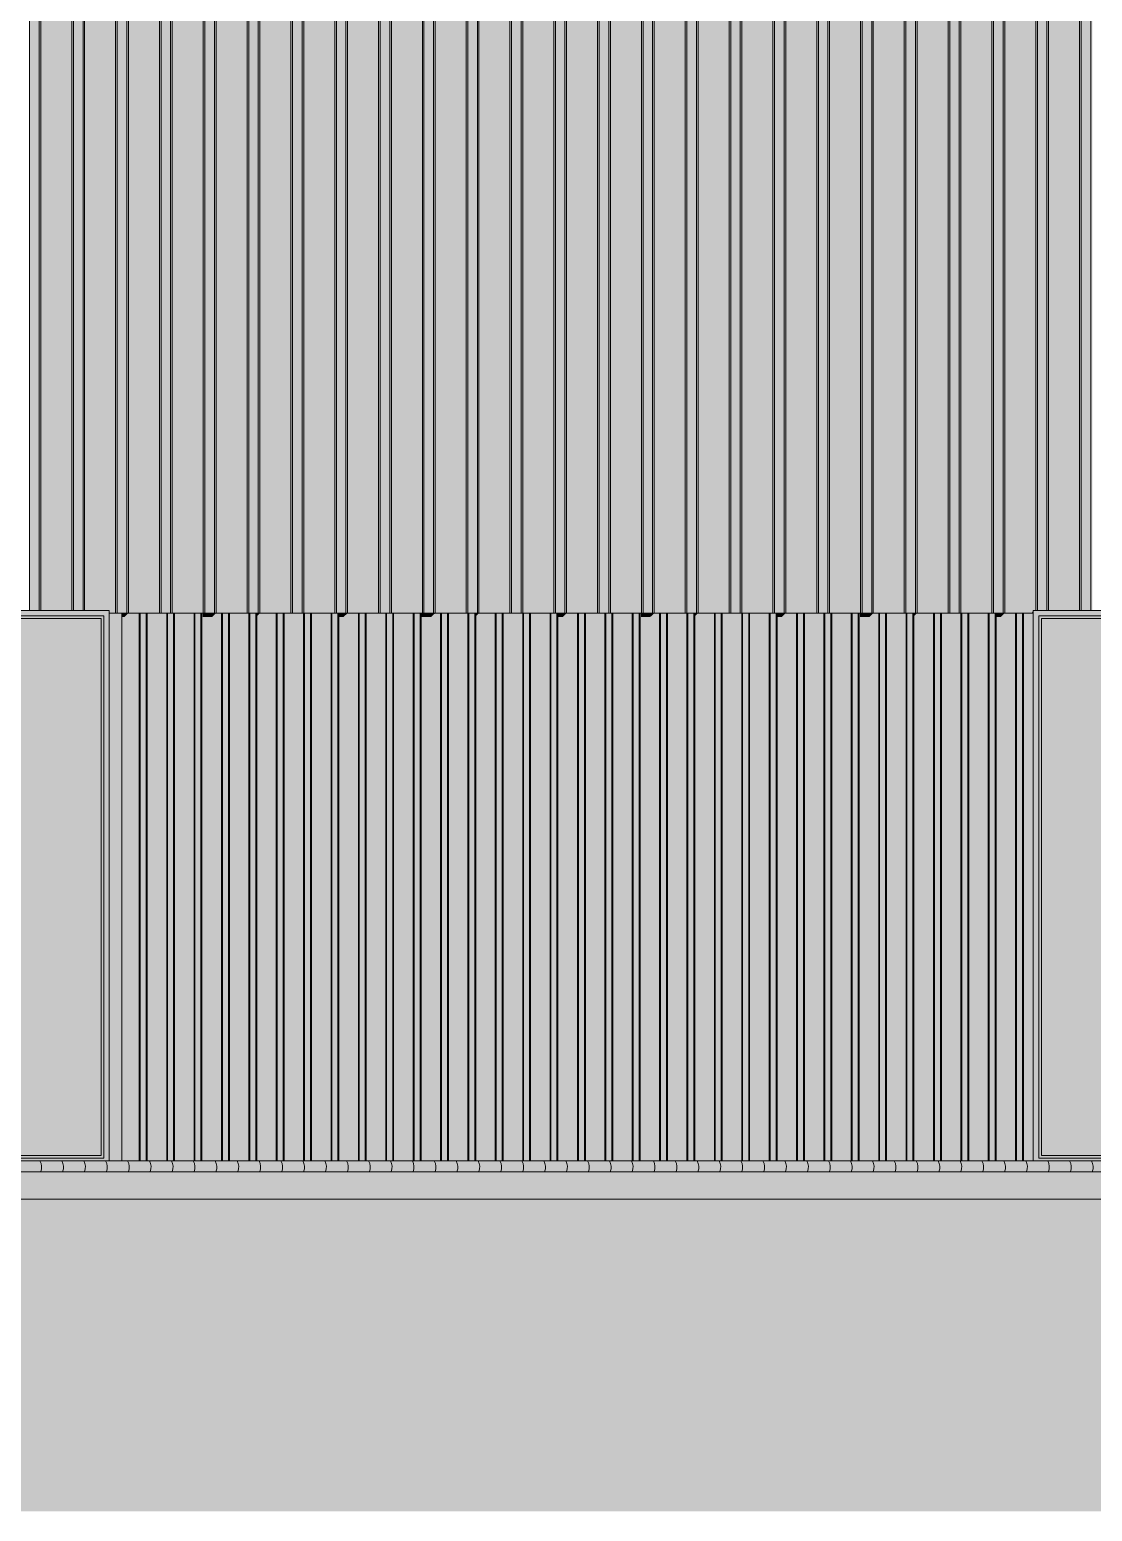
# Model space of a CAD drawing. Header units: millimetres. Extents: x 365175 to 2667127, y -330297 to -162108.
# Drawn here: x 2178930 to 2188632, y -330297 to -316769 of the extents above; entities that cross this region are included whole.
import ezdxf

# ---------------------------------------------------------------- set-up
doc = ezdxf.new("R2010")
doc.units = ezdxf.units.MM
doc.header["$MEASUREMENT"] = 0
doc.linetypes.add('Wipeout_Contour', pattern=[1000, 0, -1000])
doc.layers.add('Fenêtres ARCHICAD', color=7, linetype='Continuous')
doc.layers.add('Sols_ Dalles', color=7, linetype='Continuous')

# ---------------------------------------------------------------- blocks, each defined once
blk = doc.blocks.new('Élément de coupe_1292_3', base_point=(1963539, -327097))
at = {"linetype": 'Continuous', "lineweight": 0, "true_color": 0x000000}
for points in [[(2179657, -322097), (2179657, -327097), (2179770, -327097), (2179770, -322097)], [(2179657, -322265), (2179693, -322265), (2179693, -327097), (2179770, -327097), (2179770, -322097), (2179657, -322097)]]:
    blk.add_hatch(color=18, dxfattribs=at).paths.add_polyline_path(points)
blk = doc.blocks.new('Élément de coupe_1299_3', base_point=(1963539, -327097))
at = {"layer": 'Fenêtres ARCHICAD', "linetype": 'Continuous', "lineweight": 0, "true_color": 0x000000}
for points in [[(2178007, -327097), (2178032, -327097), (2178057, -327072), (2178057, -322122), (2178007, -322072)], [(2178007, -322072), (2178057, -322122), (2179607, -322122), (2179657, -322072)], [(2179657, -322072), (2179607, -322122), (2179607, -327072), (2179632, -327097), (2179657, -327097)], [(2179607, -322122), (2178057, -322122), (2178057, -322147), (2178082, -322147), (2179582, -322147), (2179607, -322147)], [(2179607, -322122), (2178057, -322122), (2178057, -322147), (2178082, -322147), (2179582, -322147), (2179607, -322147)], [(2178057, -322147), (2178057, -327047), (2178082, -327047), (2178082, -322147)], [(2178057, -322147), (2178057, -322708), (2178082, -322708), (2178082, -322147)], [(2178082, -327047), (2179582, -327047), (2179582, -322147), (2178082, -322147)], [(2179582, -322147), (2178082, -322147), (2178082, -322726), (2179260, -322726), (2179260, -327047), (2179582, -327047)], [(2179582, -327047), (2179607, -327047), (2179607, -322147), (2179582, -322147)], [(2179582, -327047), (2179607, -327047), (2179607, -322147), (2179582, -322147)], [(2178057, -327072), (2178032, -327097), (2179632, -327097), (2179607, -327072)], [(2178057, -327047), (2178057, -327072), (2179607, -327072), (2179607, -327047), (2179582, -327047), (2178082, -327047)], [(2179607, -327047), (2179271, -327047), (2179271, -327072), (2179607, -327072)]]:
    blk.add_hatch(color=18, dxfattribs=at).paths.add_polyline_path(points)
at = {"layer": 'Fenêtres ARCHICAD', "color": 7, "linetype": 'Continuous', "lineweight": 5}
for p, q in [((2178007, -322072), (2178007, -327097)), ((2179657, -322072), (2178007, -322072)), ((2179657, -327097), (2179657, -322072)), ((2178057, -327072), (2178057, -322122)), ((2178057, -322122), (2179607, -322122)), ((2178082, -327047), (2178082, -322147)), ((2178082, -322147), (2179582, -322147)), ((2179582, -322147), (2179582, -327047)), ((2179607, -322122), (2179607, -327072)), ((2179607, -327072), (2178057, -327072)), ((2179582, -327047), (2178082, -327047))]:
    blk.add_line(p, q, dxfattribs=at)
blk = doc.blocks.new('Élément de coupe_1300_3', base_point=(1963539, -327097))
at = {"layer": 'Fenêtres ARCHICAD', "linetype": 'Continuous', "lineweight": 0, "true_color": 0x000000}
for points in [[(2188092, -322072), (2188092, -327097), (2188117, -327097), (2188142, -327072), (2188142, -322122)], [(2189742, -322072), (2188092, -322072), (2188142, -322122), (2189692, -322122)], [(2189742, -322072), (2189692, -322122), (2189692, -327072), (2189717, -327097), (2189742, -327097)], [(2188142, -322147), (2188167, -322147), (2189667, -322147), (2189692, -322147), (2189692, -322122), (2188142, -322122)], [(2188142, -322147), (2188167, -322147), (2189667, -322147), (2189692, -322147), (2189692, -322122), (2188142, -322122)], [(2188167, -322147), (2188142, -322147), (2188142, -327047), (2188167, -327047)], [(2188167, -322147), (2188142, -322147), (2188142, -322708), (2188167, -322708)], [(2188167, -322147), (2188167, -327047), (2189667, -327047), (2189667, -322147)], [(2188167, -322147), (2188167, -322726), (2189345, -322726), (2189345, -327047), (2189667, -327047), (2189667, -322147)], [(2189667, -327047), (2189692, -327047), (2189692, -322147), (2189667, -322147)], [(2189667, -327047), (2189692, -327047), (2189692, -322147), (2189667, -322147)], [(2188117, -327097), (2189717, -327097), (2189692, -327072), (2188142, -327072)], [(2188142, -327047), (2188142, -327072), (2189692, -327072), (2189692, -327047), (2189667, -327047), (2188167, -327047)], [(2189692, -327047), (2189356, -327047), (2189356, -327072), (2189692, -327072)]]:
    blk.add_hatch(color=18, dxfattribs=at).paths.add_polyline_path(points)
at = {"layer": 'Fenêtres ARCHICAD', "color": 7, "linetype": 'Continuous', "lineweight": 5}
for p, q in [((2188092, -322072), (2188092, -327097)), ((2189742, -322072), (2188092, -322072)), ((2189742, -327097), (2189742, -322072)), ((2188142, -327072), (2188142, -322122)), ((2188142, -322122), (2189692, -322122)), ((2188167, -327047), (2188167, -322147)), ((2188167, -322147), (2189667, -322147)), ((2189667, -322147), (2189667, -327047)), ((2189692, -322122), (2189692, -327072)), ((2189692, -327072), (2188142, -327072)), ((2189667, -327047), (2188167, -327047))]:
    blk.add_line(p, q, dxfattribs=at)
blk = doc.blocks.new('Élément de coupe_1304_3', base_point=(1963539, -327097))
at = {"linetype": 'Continuous', "lineweight": 0, "true_color": 0x000000}
for points in [[(2179770, -327097), (2179931, -327097), (2179931, -322097), (2179770, -322097)], [(2179770, -322097), (2179770, -322131), (2179797, -322131), (2179832, -322097)], [(2179931, -322097), (2179771, -322390), (2179771, -327097), (2179931, -327097)], [(2179931, -322097), (2179931, -327097), (2179939, -327097), (2179939, -322097)], [(2179931, -322097), (2179931, -327097), (2179939, -327097), (2179939, -322097)], [(2179939, -327097), (2179994, -327097), (2179994, -322097), (2179939, -322097)], [(2179994, -322097), (2179994, -327097), (2180003, -327097), (2180003, -322097)], [(2180003, -327097), (2180181, -327097), (2180181, -322097), (2180003, -322097)], [(2180162, -322131), (2180021, -322390), (2180021, -327097), (2180181, -327097), (2180181, -322097), (2180110, -322097), (2180110, -322131)], [(2180181, -322097), (2180181, -327097), (2180189, -327097), (2180189, -322097)], [(2180181, -322097), (2180181, -327097), (2180189, -327097), (2180189, -322097)], [(2180189, -327097), (2180244, -327097), (2180244, -322097), (2180189, -322097)], [(2180244, -322097), (2180244, -327097), (2180253, -327097), (2180253, -322097)], [(2180253, -327097), (2180431, -327097), (2180431, -322097), (2180253, -322097)], [(2180431, -322097), (2180271, -322390), (2180271, -327097), (2180431, -327097)], [(2180431, -322097), (2180431, -327097), (2180439, -327097), (2180439, -322097)], [(2180431, -322097), (2180431, -327097), (2180439, -327097), (2180439, -322097)], [(2180439, -327097), (2180494, -327097), (2180494, -322097), (2180439, -322097)], [(2180494, -322097), (2180494, -327097), (2180503, -327097), (2180503, -322097)], [(2180503, -327097), (2180681, -327097), (2180681, -322097), (2180503, -322097)], [(2180510, -322131), (2180597, -322131), (2180632, -322097), (2180510, -322097)], [(2180521, -322390), (2180521, -327097), (2180681, -327097), (2180681, -322097)], [(2180681, -322097), (2180681, -327097), (2180689, -327097), (2180689, -322097)], [(2180681, -322097), (2180681, -327097), (2180689, -327097), (2180689, -322097)], [(2180689, -327097), (2180744, -327097), (2180744, -322097), (2180689, -322097)], [(2180744, -322097), (2180744, -327097), (2180753, -327097), (2180753, -322097)], [(2180753, -327097), (2180931, -327097), (2180931, -322097), (2180753, -322097)], [(2180912, -322131), (2180771, -322390), (2180771, -327097), (2180931, -327097), (2180931, -322097), (2180910, -322097), (2180910, -322131)], [(2180931, -322097), (2180931, -327097), (2180939, -327097), (2180939, -322097)], [(2180931, -322097), (2180931, -327097), (2180939, -327097), (2180939, -322097)], [(2180939, -327097), (2180994, -327097), (2180994, -322097), (2180939, -322097)], [(2180994, -322097), (2180994, -327097), (2181003, -327097), (2181003, -322097)], [(2181002, -322097), (2181003, -322121), (2181003, -322125), (2181003, -322097)], [(2181003, -327097), (2181181, -327097), (2181181, -322097), (2181003, -322097)], [(2181003, -322097), (2181003, -322125), (2181032, -322097)], [(2181021, -327097), (2181181, -327097), (2181181, -322097), (2181021, -322390)], [(2181181, -322097), (2181181, -327097), (2181189, -327097), (2181189, -322097)], [(2181181, -322097), (2181181, -327097), (2181189, -327097), (2181189, -322097)], [(2181189, -327097), (2181244, -327097), (2181244, -322097), (2181189, -322097)], [(2181244, -322097), (2181244, -327097), (2181253, -327097), (2181253, -322097)], [(2181253, -322097), (2181253, -327097), (2181431, -327097), (2181431, -322097)], [(2181271, -322390), (2181271, -327097), (2181431, -327097), (2181431, -322097), (2181310, -322097), (2181310, -322131), (2181397, -322131), (2181429, -322099)], [(2181439, -322097), (2181431, -322097), (2181431, -327097), (2181439, -327097)], [(2181439, -322097), (2181431, -322097), (2181431, -327097), (2181439, -327097)], [(2181439, -327097), (2181494, -327097), (2181494, -322097), (2181439, -322097)], [(2181494, -322097), (2181494, -327097), (2181503, -327097), (2181503, -322097)], [(2181503, -327097), (2181681, -327097), (2181681, -322097), (2181503, -322097)], [(2181681, -322097), (2181521, -322390), (2181521, -327097), (2181681, -327097)], [(2181689, -322097), (2181681, -322097), (2181681, -327097), (2181689, -327097)], [(2181689, -322097), (2181681, -322097), (2181681, -327097), (2181689, -327097)], [(2181689, -327097), (2181744, -327097), (2181744, -322097), (2181689, -322097)], [(2181744, -322097), (2181744, -327097), (2181753, -327097), (2181753, -322097)], [(2181753, -322097), (2181752, -322097), (2181753, -322131)], [(2181753, -327097), (2181931, -327097), (2181931, -322097), (2181753, -322097)], [(2181753, -322097), (2181753, -322131), (2181797, -322131), (2181832, -322097)], [(2181931, -322097), (2181771, -322390), (2181771, -327097), (2181931, -327097)], [(2181939, -322097), (2181931, -322097), (2181931, -327097), (2181939, -327097)], [(2181939, -322097), (2181931, -322097), (2181931, -327097), (2181939, -327097)], [(2181939, -327097), (2181994, -327097), (2181994, -322097), (2181939, -322097)], [(2181994, -327097), (2182003, -327097), (2182003, -322097), (2181994, -322097)], [(2182003, -327097), (2182181, -327097), (2182181, -322097), (2182003, -322097)], [(2182162, -322131), (2182021, -322390), (2182021, -327097), (2182181, -327097), (2182181, -322097), (2182110, -322097), (2182110, -322131)], [(2182181, -322097), (2182181, -327097), (2182189, -327097), (2182189, -322097)], [(2182181, -322097), (2182181, -327097), (2182189, -327097), (2182189, -322097)], [(2182189, -327097), (2182244, -327097), (2182244, -322097), (2182189, -322097)], [(2182244, -322097), (2182244, -327097), (2182253, -327097), (2182253, -322097)], [(2182253, -327097), (2182431, -327097), (2182431, -322097), (2182253, -322097)], [(2182431, -322097), (2182271, -322390), (2182271, -327097), (2182431, -327097)], [(2182439, -322097), (2182431, -322097), (2182431, -327097), (2182439, -327097)], [(2182439, -322097), (2182431, -322097), (2182431, -327097), (2182439, -327097)], [(2182439, -327097), (2182494, -327097), (2182494, -322097), (2182439, -322097)], [(2182494, -327097), (2182503, -327097), (2182503, -322097), (2182494, -322097)], [(2182503, -327097), (2182681, -327097), (2182681, -322097), (2182503, -322097)], [(2182510, -322097), (2182510, -322131), (2182597, -322131), (2182632, -322097)], [(2182521, -322390), (2182521, -327097), (2182681, -327097), (2182681, -322097)], [(2182689, -322097), (2182681, -322097), (2182681, -327097), (2182689, -327097)], [(2182689, -322097), (2182681, -322097), (2182681, -327097), (2182689, -327097)], [(2182689, -327097), (2182744, -327097), (2182744, -322097), (2182689, -322097)], [(2182753, -322097), (2182744, -322097), (2182744, -327097), (2182753, -327097)], [(2182753, -327097), (2182931, -327097), (2182931, -322097), (2182753, -322097)], [(2182912, -322131), (2182771, -322390), (2182771, -327097), (2182931, -327097), (2182931, -322097), (2182910, -322097), (2182910, -322131)], [(2182939, -322097), (2182931, -322097), (2182931, -327097), (2182939, -327097)], [(2182939, -322097), (2182931, -322097), (2182931, -327097), (2182939, -327097)], [(2182939, -327097), (2182994, -327097), (2182994, -322097), (2182939, -322097)], [(2182994, -327097), (2183003, -327097), (2183003, -322097), (2182994, -322097)], [(2183002, -322097), (2183003, -322121), (2183003, -322125), (2183003, -322097)], [(2183003, -327097), (2183181, -327097), (2183181, -322097), (2183003, -322097)], [(2183003, -322125), (2183032, -322097), (2183003, -322097)], [(2183181, -322097), (2183021, -322390), (2183021, -327097), (2183181, -327097)], [(2183181, -322097), (2183181, -327097), (2183189, -327097), (2183189, -322097)], [(2183181, -322097), (2183181, -327097), (2183189, -327097), (2183189, -322097)], [(2183189, -327097), (2183244, -327097), (2183244, -322097), (2183189, -322097)], [(2183253, -322097), (2183244, -322097), (2183244, -327097), (2183253, -327097)], [(2183253, -327097), (2183431, -327097), (2183431, -322097), (2183253, -322097)], [(2183271, -322390), (2183271, -327097), (2183431, -327097), (2183431, -322097), (2183310, -322097), (2183310, -322131), (2183397, -322131), (2183429, -322099)], [(2183431, -322097), (2183431, -327097), (2183439, -327097), (2183439, -322097)], [(2183431, -322097), (2183431, -327097), (2183439, -327097), (2183439, -322097)], [(2183439, -327097), (2183494, -327097), (2183494, -322097), (2183439, -322097)], [(2183494, -327097), (2183503, -327097), (2183503, -322097), (2183494, -322097)], [(2183503, -327097), (2183681, -327097), (2183681, -322097), (2183503, -322097)], [(2183521, -322390), (2183521, -327097), (2183681, -327097), (2183681, -322097)], [(2183689, -322097), (2183681, -322097), (2183681, -327097), (2183689, -327097)], [(2183689, -322097), (2183681, -322097), (2183681, -327097), (2183689, -327097)], [(2183689, -327097), (2183744, -327097), (2183744, -322097), (2183689, -322097)], [(2183744, -322097), (2183744, -327097), (2183753, -327097), (2183753, -322097)], [(2183753, -322097), (2183752, -322097), (2183753, -322131)], [(2183753, -327097), (2183931, -327097), (2183931, -322097), (2183753, -322097)], [(2183753, -322097), (2183753, -322131), (2183797, -322131), (2183832, -322097)], [(2183771, -322390), (2183771, -327097), (2183931, -327097), (2183931, -322097)], [(2183939, -322097), (2183931, -322097), (2183931, -327097), (2183939, -327097)], [(2183939, -322097), (2183931, -322097), (2183931, -327097), (2183939, -327097)], [(2183939, -327097), (2183994, -327097), (2183994, -322097), (2183939, -322097)], [(2184003, -322097), (2183994, -322097), (2183994, -327097), (2184003, -327097)], [(2184003, -327097), (2184181, -327097), (2184181, -322097), (2184003, -322097)], [(2184021, -322390), (2184021, -327097), (2184181, -327097), (2184181, -322097), (2184110, -322097), (2184110, -322131), (2184162, -322131)], [(2184181, -322097), (2184181, -327097), (2184189, -327097), (2184189, -322097)], [(2184181, -322097), (2184181, -327097), (2184189, -327097), (2184189, -322097)], [(2184189, -327097), (2184244, -327097), (2184244, -322097), (2184189, -322097)], [(2184244, -322097), (2184244, -327097), (2184253, -327097), (2184253, -322097)], [(2184253, -327097), (2184431, -327097), (2184431, -322097), (2184253, -322097)], [(2184431, -322097), (2184271, -322390), (2184271, -327097), (2184431, -327097)], [(2184439, -322097), (2184431, -322097), (2184431, -327097), (2184439, -327097)], [(2184439, -322097), (2184431, -322097), (2184431, -327097), (2184439, -327097)], [(2184439, -327097), (2184494, -327097), (2184494, -322097), (2184439, -322097)], [(2184494, -327097), (2184503, -327097), (2184503, -322097), (2184494, -322097)], [(2184503, -327097), (2184681, -327097), (2184681, -322097), (2184503, -322097)], [(2184510, -322097), (2184510, -322131), (2184597, -322131), (2184632, -322097)], [(2184521, -322390), (2184521, -327097), (2184681, -327097), (2184681, -322097)], [(2184689, -322097), (2184681, -322097), (2184681, -327097), (2184689, -327097)], [(2184689, -322097), (2184681, -322097), (2184681, -327097), (2184689, -327097)], [(2184689, -327097), (2184744, -327097), (2184744, -322097), (2184689, -322097)], [(2184744, -322097), (2184744, -327097), (2184753, -327097), (2184753, -322097)], [(2184753, -327097), (2184931, -327097), (2184931, -322097), (2184753, -322097)], [(2184771, -322390), (2184771, -327097), (2184931, -327097), (2184931, -322097), (2184910, -322097), (2184910, -322131), (2184912, -322131)], [(2184931, -322097), (2184931, -327097), (2184939, -327097), (2184939, -322097)], [(2184931, -322097), (2184931, -327097), (2184939, -327097), (2184939, -322097)], [(2184939, -327097), (2184994, -327097), (2184994, -322097), (2184939, -322097)], [(2184994, -322097), (2184994, -327097), (2185003, -327097), (2185003, -322097)], [(2185002, -322097), (2185003, -322121), (2185003, -322125), (2185003, -322097)], [(2185003, -327097), (2185181, -327097), (2185181, -322097), (2185003, -322097)], [(2185003, -322097), (2185003, -322125), (2185032, -322097)], [(2185021, -327097), (2185181, -327097), (2185181, -322097), (2185021, -322390)], [(2185181, -327097), (2185189, -327097), (2185189, -322097), (2185181, -322097)], [(2185181, -327097), (2185189, -327097), (2185189, -322097), (2185181, -322097)], [(2185189, -327097), (2185244, -327097), (2185244, -322097), (2185189, -322097)], [(2185244, -322097), (2185244, -327097), (2185253, -327097), (2185253, -322097)], [(2185253, -327097), (2185431, -327097), (2185431, -322097), (2185253, -322097)], [(2185271, -327097), (2185431, -327097), (2185431, -322097), (2185310, -322097), (2185310, -322131), (2185397, -322131), (2185429, -322099), (2185271, -322390)], [(2185431, -322097), (2185431, -327097), (2185439, -327097), (2185439, -322097)], [(2185431, -322097), (2185431, -327097), (2185439, -327097), (2185439, -322097)], [(2185439, -327097), (2185494, -327097), (2185494, -322097), (2185439, -322097)], [(2185494, -322097), (2185494, -327097), (2185503, -327097), (2185503, -322097)], [(2185503, -327097), (2185681, -327097), (2185681, -322097), (2185503, -322097)], [(2185521, -322390), (2185521, -327097), (2185681, -327097), (2185681, -322097)], [(2185689, -322097), (2185681, -322097), (2185681, -327097), (2185689, -327097)], [(2185689, -322097), (2185681, -322097), (2185681, -327097), (2185689, -327097)], [(2185689, -327097), (2185744, -327097), (2185744, -322097), (2185689, -322097)], [(2185744, -322097), (2185744, -327097), (2185753, -327097), (2185753, -322097)], [(2185753, -322097), (2185752, -322097), (2185753, -322131)], [(2185753, -327097), (2185931, -327097), (2185931, -322097), (2185753, -322097)], [(2185753, -322097), (2185753, -322131), (2185797, -322131), (2185832, -322097)], [(2185771, -327097), (2185931, -327097), (2185931, -322097), (2185771, -322390)], [(2185939, -322097), (2185931, -322097), (2185931, -327097), (2185939, -327097)], [(2185939, -322097), (2185931, -322097), (2185931, -327097), (2185939, -327097)], [(2185939, -327097), (2185994, -327097), (2185994, -322097), (2185939, -322097)], [(2186003, -322097), (2185994, -322097), (2185994, -327097), (2186003, -327097)], [(2186003, -327097), (2186181, -327097), (2186181, -322097), (2186003, -322097)], [(2186162, -322131), (2186021, -322390), (2186021, -327097), (2186181, -327097), (2186181, -322097), (2186110, -322097), (2186110, -322131)], [(2186181, -322097), (2186181, -327097), (2186189, -327097), (2186189, -322097)], [(2186181, -322097), (2186181, -327097), (2186189, -327097), (2186189, -322097)], [(2186189, -327097), (2186244, -327097), (2186244, -322097), (2186189, -322097)], [(2186253, -322097), (2186244, -322097), (2186244, -327097), (2186253, -327097)], [(2186253, -327097), (2186431, -327097), (2186431, -322097), (2186253, -322097)], [(2186431, -322097), (2186271, -322390), (2186271, -327097), (2186431, -327097)], [(2186439, -322097), (2186431, -322097), (2186431, -327097), (2186439, -327097)], [(2186439, -322097), (2186431, -322097), (2186431, -327097), (2186439, -327097)], [(2186439, -327097), (2186494, -327097), (2186494, -322097), (2186439, -322097)], [(2186503, -322097), (2186494, -322097), (2186494, -327097), (2186503, -327097)], [(2186503, -327097), (2186681, -327097), (2186681, -322097), (2186503, -322097)], [(2186510, -322131), (2186597, -322131), (2186632, -322097), (2186510, -322097)], [(2186521, -322390), (2186521, -327097), (2186681, -327097), (2186681, -322097)], [(2186681, -327097), (2186689, -327097), (2186689, -322097), (2186681, -322097)], [(2186681, -327097), (2186689, -327097), (2186689, -322097), (2186681, -322097)], [(2186689, -327097), (2186744, -327097), (2186744, -322097), (2186689, -322097)], [(2186753, -322097), (2186744, -322097), (2186744, -327097), (2186753, -327097)], [(2186753, -327097), (2186931, -327097), (2186931, -322097), (2186753, -322097)], [(2186771, -322390), (2186771, -327097), (2186931, -327097), (2186931, -322097), (2186910, -322097), (2186910, -322131), (2186912, -322131)], [(2186931, -327097), (2186939, -327097), (2186939, -322097), (2186931, -322097)], [(2186931, -327097), (2186939, -327097), (2186939, -322097), (2186931, -322097)], [(2186939, -327097), (2186994, -327097), (2186994, -322097), (2186939, -322097)], [(2186994, -322097), (2186994, -327097), (2187003, -327097), (2187003, -322097)], [(2187002, -322097), (2187003, -322121), (2187003, -322125), (2187003, -322097)], [(2187003, -327097), (2187181, -327097), (2187181, -322097), (2187003, -322097)], [(2187003, -322097), (2187003, -322125), (2187032, -322097)], [(2187021, -327097), (2187181, -327097), (2187181, -322097), (2187021, -322390)], [(2187181, -322097), (2187181, -327097), (2187189, -327097), (2187189, -322097)], [(2187181, -322097), (2187181, -327097), (2187189, -327097), (2187189, -322097)], [(2187189, -327097), (2187244, -327097), (2187244, -322097), (2187189, -322097)], [(2187253, -322097), (2187244, -322097), (2187244, -327097), (2187253, -327097)], [(2187253, -327097), (2187431, -327097), (2187431, -322097), (2187253, -322097)], [(2187271, -327097), (2187431, -327097), (2187431, -322097), (2187310, -322097), (2187310, -322131), (2187397, -322131), (2187429, -322099), (2187271, -322390)], [(2187431, -322097), (2187431, -327097), (2187439, -327097), (2187439, -322097)], [(2187431, -322097), (2187431, -327097), (2187439, -327097), (2187439, -322097)], [(2187439, -327097), (2187494, -327097), (2187494, -322097), (2187439, -322097)], [(2187494, -322097), (2187494, -327097), (2187503, -327097), (2187503, -322097)], [(2187503, -327097), (2187681, -327097), (2187681, -322097), (2187503, -322097)], [(2187681, -322097), (2187521, -322390), (2187521, -327097), (2187681, -327097)], [(2187681, -322097), (2187681, -327097), (2187689, -327097), (2187689, -322097)], [(2187681, -322097), (2187681, -327097), (2187689, -327097), (2187689, -322097)], [(2187689, -327097), (2187744, -327097), (2187744, -322097), (2187689, -322097)], [(2187744, -322097), (2187744, -327097), (2187753, -327097), (2187753, -322097)], [(2187753, -322097), (2187752, -322097), (2187753, -322131)], [(2187753, -327097), (2187931, -327097), (2187931, -322097), (2187753, -322097)], [(2187753, -322097), (2187753, -322131), (2187797, -322131), (2187832, -322097)], [(2187931, -322097), (2187771, -322390), (2187771, -327097), (2187931, -327097)], [(2187939, -322097), (2187931, -322097), (2187931, -327097), (2187939, -327097)], [(2187939, -322097), (2187931, -322097), (2187931, -327097), (2187939, -327097)], [(2187939, -327097), (2187994, -327097), (2187994, -322097), (2187939, -322097)], [(2188003, -322097), (2187994, -322097), (2187994, -327097), (2188003, -327097)], [(2188003, -322097), (2188003, -327097), (2188092, -327097), (2188092, -322097)], [(2188003, -327097), (2188092, -327097), (2188092, -322097), (2188078, -322097), (2188003, -322227)], [(2188003, -322228), (2188003, -327097), (2188003, -327097), (2188003, -322227)]]:
    blk.add_hatch(color=18, dxfattribs=at).paths.add_polyline_path(points)
at = {"color": 7, "linetype": 'Continuous', "lineweight": 5}
for p, q in [((2179770, -322097), (2179770, -327097)), ((2179931, -322097), (2179832, -322097)), ((2179931, -327097), (2179931, -322097)), ((2179939, -322097), (2179931, -322097)), ((2179939, -327097), (2179939, -322097)), ((2179994, -322097), (2179939, -322097)), ((2179994, -327097), (2179994, -322097)), ((2180003, -322097), (2179994, -322097)), ((2180003, -327097), (2180003, -322097)), ((2180115, -322097), (2180003, -322097)), ((2180181, -327097), (2180181, -322097)), ((2180189, -322097), (2180182, -322097)), ((2180189, -327097), (2180189, -322097)), ((2180244, -322097), (2180189, -322097)), ((2180244, -327097), (2180244, -322097)), ((2180253, -322097), (2180244, -322097)), ((2180253, -327097), (2180253, -322097)), ((2180431, -322097), (2180253, -322097)), ((2180431, -327097), (2180431, -322097)), ((2180439, -322097), (2180431, -322097)), ((2180439, -327097), (2180439, -322097)), ((2180494, -322097), (2180439, -322097)), ((2180494, -327097), (2180494, -322097)), ((2180503, -322097), (2180494, -322097)), ((2180503, -327097), (2180503, -322097)), ((2180515, -322097), (2180503, -322097)), ((2180681, -322097), (2180632, -322097)), ((2180681, -327097), (2180681, -322097)), ((2180689, -322097), (2180681, -322097)), ((2180689, -327097), (2180689, -322097)), ((2180744, -322097), (2180689, -322097)), ((2180744, -327097), (2180744, -322097)), ((2180753, -322097), (2180744, -322097)), ((2180753, -327097), (2180753, -322097)), ((2180915, -322097), (2180753, -322097)), ((2180931, -327097), (2180931, -322097)), ((2180939, -322097), (2180932, -322097)), ((2180939, -327097), (2180939, -322097)), ((2180994, -322097), (2180939, -322097)), ((2180994, -327097), (2180994, -322097)), ((2181002, -322097), (2180994, -322097)), ((2181003, -327097), (2181003, -322097)), ((2181181, -322097), (2181032, -322097)), ((2181181, -327097), (2181181, -322097)), ((2181189, -322097), (2181181, -322097)), ((2181189, -327097), (2181189, -322097)), ((2181244, -322097), (2181189, -322097)), ((2181244, -327097), (2181244, -322097)), ((2181253, -322097), (2181244, -322097)), ((2181253, -327097), (2181253, -322097)), ((2181315, -322097), (2181253, -322097)), ((2181431, -327097), (2181431, -322097)), ((2181439, -322097), (2181431, -322097)), ((2181439, -327097), (2181439, -322097)), ((2181494, -322097), (2181439, -322097)), ((2181494, -327097), (2181494, -322097)), ((2181503, -322097), (2181494, -322097)), ((2181503, -327097), (2181503, -322097)), ((2181681, -322097), (2181503, -322097)), ((2181681, -327097), (2181681, -322097)), ((2181689, -322097), (2181681, -322097)), ((2181689, -327097), (2181689, -322097)), ((2181744, -322097), (2181689, -322097)), ((2181744, -327097), (2181744, -322097)), ((2181752, -322097), (2181744, -322097)), ((2181753, -327097), (2181753, -322097)), ((2181931, -322097), (2181832, -322097)), ((2181931, -327097), (2181931, -322097)), ((2181939, -322097), (2181931, -322097)), ((2181939, -327097), (2181939, -322097)), ((2181994, -322097), (2181939, -322097)), ((2181994, -327097), (2181994, -322097)), ((2182003, -322097), (2181994, -322097)), ((2182003, -327097), (2182003, -322097)), ((2182115, -322097), (2182003, -322097)), ((2182181, -327097), (2182181, -322097)), ((2182189, -322097), (2182182, -322097)), ((2182189, -327097), (2182189, -322097)), ((2182244, -322097), (2182189, -322097)), ((2182244, -327097), (2182244, -322097)), ((2182253, -322097), (2182244, -322097)), ((2182253, -327097), (2182253, -322097)), ((2182431, -322097), (2182253, -322097)), ((2182431, -327097), (2182431, -322097)), ((2182439, -322097), (2182431, -322097)), ((2182439, -327097), (2182439, -322097)), ((2182494, -322097), (2182439, -322097)), ((2182494, -327097), (2182494, -322097)), ((2182503, -322097), (2182494, -322097)), ((2182503, -327097), (2182503, -322097)), ((2182515, -322097), (2182503, -322097)), ((2182681, -322097), (2182632, -322097)), ((2182681, -327097), (2182681, -322097)), ((2182689, -322097), (2182681, -322097)), ((2182689, -327097), (2182689, -322097)), ((2182744, -322097), (2182689, -322097)), ((2182744, -327097), (2182744, -322097)), ((2182753, -322097), (2182744, -322097)), ((2182753, -327097), (2182753, -322097)), ((2182915, -322097), (2182753, -322097)), ((2182931, -327097), (2182931, -322097)), ((2182939, -322097), (2182932, -322097)), ((2182939, -327097), (2182939, -322097)), ((2182994, -322097), (2182939, -322097)), ((2182994, -327097), (2182994, -322097)), ((2183002, -322097), (2182994, -322097)), ((2183003, -327097), (2183003, -322097)), ((2183181, -322097), (2183032, -322097)), ((2183181, -327097), (2183181, -322097)), ((2183189, -322097), (2183181, -322097)), ((2183189, -327097), (2183189, -322097)), ((2183244, -322097), (2183189, -322097)), ((2183244, -327097), (2183244, -322097)), ((2183253, -322097), (2183244, -322097)), ((2183253, -327097), (2183253, -322097)), ((2183315, -322097), (2183253, -322097)), ((2183431, -327097), (2183431, -322097)), ((2183439, -322097), (2183431, -322097)), ((2183439, -327097), (2183439, -322097)), ((2183494, -322097), (2183439, -322097)), ((2183494, -327097), (2183494, -322097)), ((2183503, -322097), (2183494, -322097)), ((2183503, -327097), (2183503, -322097)), ((2183681, -322097), (2183503, -322097)), ((2183681, -327097), (2183681, -322097)), ((2183689, -322097), (2183681, -322097)), ((2183689, -327097), (2183689, -322097)), ((2183744, -322097), (2183689, -322097)), ((2183744, -327097), (2183744, -322097)), ((2183752, -322097), (2183744, -322097)), ((2183753, -327097), (2183753, -322097)), ((2183931, -322097), (2183832, -322097)), ((2183931, -327097), (2183931, -322097)), ((2183939, -322097), (2183931, -322097)), ((2183939, -327097), (2183939, -322097)), ((2183994, -322097), (2183939, -322097)), ((2183994, -327097), (2183994, -322097)), ((2184003, -322097), (2183994, -322097)), ((2184003, -327097), (2184003, -322097)), ((2184115, -322097), (2184003, -322097)), ((2184181, -327097), (2184181, -322097)), ((2184189, -322097), (2184182, -322097)), ((2184189, -327097), (2184189, -322097)), ((2184244, -322097), (2184189, -322097)), ((2184244, -327097), (2184244, -322097)), ((2184253, -322097), (2184244, -322097)), ((2184253, -327097), (2184253, -322097)), ((2184431, -322097), (2184253, -322097)), ((2184431, -327097), (2184431, -322097)), ((2184439, -322097), (2184431, -322097)), ((2184439, -327097), (2184439, -322097)), ((2184494, -322097), (2184439, -322097)), ((2184494, -327097), (2184494, -322097)), ((2184503, -322097), (2184494, -322097)), ((2184503, -327097), (2184503, -322097)), ((2184515, -322097), (2184503, -322097)), ((2184681, -322097), (2184632, -322097)), ((2184681, -327097), (2184681, -322097)), ((2184689, -322097), (2184681, -322097)), ((2184689, -327097), (2184689, -322097)), ((2184744, -322097), (2184689, -322097)), ((2184744, -327097), (2184744, -322097)), ((2184753, -322097), (2184744, -322097)), ((2184753, -327097), (2184753, -322097)), ((2184915, -322097), (2184753, -322097)), ((2184931, -327097), (2184931, -322097)), ((2184939, -322097), (2184932, -322097)), ((2184939, -327097), (2184939, -322097)), ((2184994, -322097), (2184939, -322097)), ((2184994, -327097), (2184994, -322097)), ((2185002, -322097), (2184994, -322097)), ((2185003, -327097), (2185003, -322097)), ((2185181, -322097), (2185032, -322097)), ((2185181, -327097), (2185181, -322097)), ((2185189, -322097), (2185181, -322097)), ((2185189, -327097), (2185189, -322097)), ((2185244, -322097), (2185189, -322097)), ((2185244, -327097), (2185244, -322097)), ((2185253, -322097), (2185244, -322097)), ((2185253, -327097), (2185253, -322097)), ((2185315, -322097), (2185253, -322097)), ((2185431, -327097), (2185431, -322097)), ((2185439, -322097), (2185431, -322097)), ((2185439, -327097), (2185439, -322097)), ((2185494, -322097), (2185439, -322097)), ((2185494, -327097), (2185494, -322097)), ((2185503, -322097), (2185494, -322097)), ((2185503, -327097), (2185503, -322097)), ((2185681, -322097), (2185503, -322097)), ((2185681, -327097), (2185681, -322097)), ((2185689, -322097), (2185681, -322097)), ((2185689, -327097), (2185689, -322097)), ((2185744, -322097), (2185689, -322097)), ((2185744, -327097), (2185744, -322097)), ((2185752, -322097), (2185744, -322097)), ((2185753, -327097), (2185753, -322097)), ((2185931, -322097), (2185832, -322097)), ((2185931, -327097), (2185931, -322097)), ((2185939, -322097), (2185931, -322097)), ((2185939, -327097), (2185939, -322097)), ((2185994, -322097), (2185939, -322097)), ((2185994, -327097), (2185994, -322097)), ((2186003, -322097), (2185994, -322097)), ((2186003, -327097), (2186003, -322097)), ((2186115, -322097), (2186003, -322097)), ((2186181, -327097), (2186181, -322097)), ((2186189, -322097), (2186182, -322097)), ((2186189, -327097), (2186189, -322097)), ((2186244, -322097), (2186189, -322097)), ((2186244, -327097), (2186244, -322097)), ((2186253, -322097), (2186244, -322097)), ((2186253, -327097), (2186253, -322097)), ((2186431, -322097), (2186253, -322097)), ((2186431, -327097), (2186431, -322097)), ((2186439, -322097), (2186431, -322097)), ((2186439, -327097), (2186439, -322097)), ((2186494, -322097), (2186439, -322097)), ((2186494, -327097), (2186494, -322097)), ((2186503, -322097), (2186494, -322097)), ((2186503, -327097), (2186503, -322097)), ((2186515, -322097), (2186503, -322097)), ((2186681, -322097), (2186632, -322097)), ((2186681, -327097), (2186681, -322097)), ((2186689, -322097), (2186681, -322097)), ((2186689, -327097), (2186689, -322097)), ((2186744, -322097), (2186689, -322097)), ((2186744, -327097), (2186744, -322097)), ((2186753, -322097), (2186744, -322097)), ((2186753, -327097), (2186753, -322097)), ((2186915, -322097), (2186753, -322097)), ((2186931, -327097), (2186931, -322097)), ((2186939, -322097), (2186932, -322097)), ((2186939, -327097), (2186939, -322097)), ((2186994, -322097), (2186939, -322097)), ((2186994, -327097), (2186994, -322097)), ((2187002, -322097), (2186994, -322097)), ((2187003, -327097), (2187003, -322097)), ((2187181, -322097), (2187032, -322097)), ((2187181, -327097), (2187181, -322097)), ((2187189, -322097), (2187181, -322097)), ((2187189, -327097), (2187189, -322097)), ((2187244, -322097), (2187189, -322097)), ((2187244, -327097), (2187244, -322097)), ((2187253, -322097), (2187244, -322097)), ((2187253, -327097), (2187253, -322097)), ((2187315, -322097), (2187253, -322097)), ((2187431, -327097), (2187431, -322097)), ((2187439, -322097), (2187431, -322097)), ((2187439, -327097), (2187439, -322097)), ((2187494, -322097), (2187439, -322097)), ((2187494, -327097), (2187494, -322097)), ((2187503, -322097), (2187494, -322097)), ((2187503, -327097), (2187503, -322097)), ((2187681, -322097), (2187503, -322097)), ((2187681, -327097), (2187681, -322097)), ((2187689, -322097), (2187681, -322097)), ((2187689, -327097), (2187689, -322097)), ((2187744, -322097), (2187689, -322097)), ((2187744, -327097), (2187744, -322097)), ((2187752, -322097), (2187744, -322097)), ((2187753, -327097), (2187753, -322097)), ((2187931, -322097), (2187832, -322097)), ((2187931, -327097), (2187931, -322097)), ((2187939, -322097), (2187931, -322097)), ((2187939, -327097), (2187939, -322097)), ((2187994, -322097), (2187939, -322097)), ((2187994, -327097), (2187994, -322097)), ((2188003, -322097), (2187994, -322097)), ((2188003, -327097), (2188003, -322097)), ((2188092, -322097), (2188003, -322097))]:
    blk.add_line(p, q, dxfattribs=at)
blk = doc.blocks.new('*X1587', base_point=(1963539, -327097))
at = {"layer": 'Sols_ Dalles', "color": 7, "linetype": 'Continuous', "lineweight": 5}
for centre in [(2178924, -327154), (2178924, -327154), (2179124, -327154), (2179124, -327154), (2179324, -327154), (2179324, -327154), (2179524, -327154), (2179524, -327154), (2179724, -327154), (2179724, -327154), (2179924, -327154), (2179924, -327154), (2180124, -327154), (2180124, -327154), (2180324, -327154), (2180324, -327154), (2180524, -327154), (2180524, -327154), (2180724, -327154), (2180724, -327154), (2180924, -327154), (2180924, -327154), (2181124, -327154), (2181124, -327154), (2181324, -327154), (2181324, -327154), (2181524, -327154), (2181524, -327154), (2181724, -327154), (2181724, -327154), (2181924, -327154), (2181924, -327154), (2182124, -327154), (2182124, -327154), (2182324, -327154), (2182324, -327154), (2182524, -327154), (2182524, -327154), (2182724, -327154), (2182724, -327154), (2182924, -327154), (2182924, -327154), (2183124, -327154), (2183124, -327154), (2183324, -327154), (2183324, -327154), (2183524, -327154), (2183524, -327154), (2183724, -327154), (2183724, -327154), (2183924, -327154), (2183924, -327154), (2184124, -327154), (2184124, -327154), (2184324, -327154), (2184324, -327154), (2184524, -327154), (2184524, -327154), (2184724, -327154), (2184724, -327154), (2184924, -327154), (2184924, -327154), (2185124, -327154), (2185124, -327154), (2185324, -327154), (2185324, -327154), (2185524, -327154), (2185524, -327154), (2185724, -327154), (2185724, -327154), (2185924, -327154), (2185924, -327154), (2186124, -327154), (2186124, -327154), (2186324, -327154), (2186324, -327154), (2186524, -327154), (2186524, -327154), (2186724, -327154), (2186724, -327154), (2186924, -327154), (2186924, -327154), (2187124, -327154), (2187124, -327154), (2187324, -327154), (2187324, -327154), (2187524, -327154), (2187524, -327154), (2187724, -327154), (2187724, -327154), (2187924, -327154), (2187924, -327154), (2188124, -327154), (2188124, -327154), (2188324, -327154), (2188324, -327154), (2188524, -327154), (2188524, -327154)]:
    blk.add_arc(centre, 115, 338.4199, 29.8826, dxfattribs=at)
blk = doc.blocks.new('Élément de coupe_1320_3', base_point=(1963539, -327097))
at = {"layer": 'Sols_ Dalles', "linetype": 'Continuous', "lineweight": 0, "true_color": 0x000000}
blk.add_hatch(color=18, dxfattribs=at).paths.add_polyline_path([(2135535, -327097), (2135535, -327197), (2224350, -327197), (2224350, -327097)])
at = {"layer": 'Sols_ Dalles', "color": 250, "linetype": 'Continuous', "lineweight": 5, "true_color": 0x1f1f1f}
blk.add_line((2135535, -327097), (2224350, -327097), dxfattribs=at)
at = {"layer": 'Sols_ Dalles', "lineweight": 0}
blk.add_blockref('*X1587', (1963539, -327097), dxfattribs=at)
blk = doc.blocks.new('Élément de coupe_1327_3', base_point=(1963539, -327097))
at = {"linetype": 'Continuous', "lineweight": 0, "true_color": 0x000000}
for points in [[(2178930, -308597), (2178930, -322072), (2179017, -322072), (2179017, -308597)], [(2179032, -308597), (2179017, -308597), (2179017, -322072), (2179032, -322072)], [(2179032, -308597), (2179032, -322072), (2179315, -322072), (2179315, -308597)], [(2179315, -308597), (2179310, -308631), (2179310, -322072), (2179315, -322072)], [(2179315, -308597), (2179315, -322072), (2179330, -322072), (2179330, -308597)], [(2179315, -308597), (2179315, -322072), (2179330, -322072), (2179330, -308597)], [(2179330, -308597), (2179330, -322072), (2179417, -322072), (2179417, -308597)], [(2179417, -308597), (2179417, -322072), (2179432, -322072), (2179432, -308597)], [(2179432, -308597), (2179432, -322072), (2179657, -322072), (2179657, -322097), (2179715, -322097), (2179715, -308597)], [(2179710, -308631), (2179710, -322097), (2179715, -322097), (2179715, -308597)], [(2179715, -308597), (2179715, -322097), (2179730, -322097), (2179730, -308597)], [(2179715, -308597), (2179715, -322097), (2179730, -322097), (2179730, -308597)], [(2179817, -308597), (2179730, -308597), (2179730, -322097), (2179817, -322097)], [(2179817, -308597), (2179817, -322097), (2179832, -322097), (2179832, -308597)], [(2180115, -308597), (2179832, -308597), (2179832, -322097), (2180115, -322097)], [(2180115, -308597), (2180110, -308631), (2180110, -322097), (2180115, -322097)], [(2180115, -308597), (2180115, -322097), (2180130, -322097), (2180130, -308597)], [(2180115, -308597), (2180115, -322097), (2180130, -322097), (2180130, -308597)], [(2180130, -308597), (2180130, -322097), (2180217, -322097), (2180217, -308597)], [(2180217, -308597), (2180217, -322097), (2180232, -322097), (2180232, -308597)], [(2180515, -308597), (2180232, -308597), (2180232, -322097), (2180515, -322097)], [(2180515, -308597), (2180510, -308631), (2180510, -322097), (2180515, -322097)], [(2180515, -308597), (2180515, -322097), (2180530, -322097), (2180530, -308597)], [(2180515, -308597), (2180515, -322097), (2180530, -322097), (2180530, -308597)], [(2180617, -308597), (2180530, -308597), (2180530, -322097), (2180617, -322097)], [(2180617, -308597), (2180617, -322097), (2180632, -322097), (2180632, -308597)], [(2180915, -308597), (2180632, -308597), (2180632, -322097), (2180915, -322097)], [(2180915, -308597), (2180910, -308631), (2180910, -322097), (2180915, -322097)], [(2180915, -308597), (2180915, -322097), (2180930, -322097), (2180930, -308597)], [(2180915, -308597), (2180915, -322097), (2180930, -322097), (2180930, -308597)], [(2181017, -308597), (2180930, -308597), (2180930, -322097), (2181017, -322097)], [(2181017, -308597), (2181017, -322097), (2181032, -322097), (2181032, -308597)], [(2181032, -308597), (2181032, -322097), (2181315, -322097), (2181315, -308597)], [(2181315, -308597), (2181310, -308631), (2181310, -322097), (2181315, -322097)], [(2181315, -308597), (2181315, -322097), (2181330, -322097), (2181330, -308597)], [(2181315, -308597), (2181315, -322097), (2181330, -322097), (2181330, -308597)], [(2181417, -322097), (2181417, -308597), (2181330, -308597), (2181330, -322097)], [(2181417, -308597), (2181417, -322097), (2181432, -322097), (2181432, -308597)], [(2181715, -322097), (2181715, -308597), (2181432, -308597), (2181432, -322097)], [(2181715, -308597), (2181710, -308631), (2181710, -322097), (2181715, -322097)], [(2181715, -308597), (2181715, -322097), (2181730, -322097), (2181730, -308597)], [(2181715, -308597), (2181715, -322097), (2181730, -322097), (2181730, -308597)], [(2181817, -322097), (2181817, -308597), (2181730, -308597), (2181730, -322097)], [(2181817, -308597), (2181817, -322097), (2181832, -322097), (2181832, -308597)], [(2182115, -322097), (2182115, -308597), (2181832, -308597), (2181832, -322097)], [(2182115, -308597), (2182110, -308631), (2182110, -322097), (2182115, -322097)], [(2182115, -308597), (2182115, -322097), (2182130, -322097), (2182130, -308597)], [(2182115, -308597), (2182115, -322097), (2182130, -322097), (2182130, -308597)], [(2182217, -322097), (2182217, -308597), (2182130, -308597), (2182130, -322097)], [(2182217, -308597), (2182217, -322097), (2182232, -322097), (2182232, -308597)], [(2182515, -322097), (2182515, -308597), (2182232, -308597), (2182232, -322097)], [(2182510, -322097), (2182515, -322097), (2182515, -308597), (2182510, -308631)], [(2182515, -308597), (2182515, -322097), (2182530, -322097), (2182530, -308597)], [(2182515, -308597), (2182515, -322097), (2182530, -322097), (2182530, -308597)], [(2182617, -322097), (2182617, -308597), (2182530, -308597), (2182530, -322097)], [(2182617, -308597), (2182617, -322097), (2182632, -322097), (2182632, -308597)], [(2182915, -322097), (2182915, -308597), (2182632, -308597), (2182632, -322097)], [(2182910, -322097), (2182915, -322097), (2182915, -308597), (2182910, -308631)], [(2182915, -308597), (2182915, -322097), (2182930, -322097), (2182930, -308597)], [(2182915, -308597), (2182915, -322097), (2182930, -322097), (2182930, -308597)], [(2183017, -322097), (2183017, -308597), (2182930, -308597), (2182930, -322097)], [(2183017, -308597), (2183017, -322097), (2183032, -322097), (2183032, -308597)], [(2183315, -322097), (2183315, -308597), (2183032, -308597), (2183032, -322097)], [(2183315, -308597), (2183310, -308631), (2183310, -322097), (2183315, -322097)], [(2183315, -308597), (2183315, -322097), (2183330, -322097), (2183330, -308597)], [(2183315, -308597), (2183315, -322097), (2183330, -322097), (2183330, -308597)], [(2183417, -322097), (2183417, -308597), (2183330, -308597), (2183330, -322097)], [(2183417, -308597), (2183417, -322097), (2183432, -322097), (2183432, -308597)], [(2183715, -322097), (2183715, -308597), (2183432, -308597), (2183432, -322097)], [(2183710, -322097), (2183715, -322097), (2183715, -308597), (2183710, -308631)], [(2183715, -308597), (2183715, -322097), (2183730, -322097), (2183730, -308597)], [(2183715, -308597), (2183715, -322097), (2183730, -322097), (2183730, -308597)], [(2183817, -322097), (2183817, -308597), (2183730, -308597), (2183730, -322097)], [(2183817, -308597), (2183817, -322097), (2183832, -322097), (2183832, -308597)], [(2184115, -322097), (2184115, -308597), (2183832, -308597), (2183832, -322097)], [(2184110, -322097), (2184115, -322097), (2184115, -308597), (2184110, -308631)], [(2184115, -308597), (2184115, -322097), (2184130, -322097), (2184130, -308597)], [(2184115, -308597), (2184115, -322097), (2184130, -322097), (2184130, -308597)], [(2184217, -322097), (2184217, -308597), (2184130, -308597), (2184130, -322097)], [(2184217, -308597), (2184217, -322097), (2184232, -322097), (2184232, -308597)], [(2184515, -322097), (2184515, -308597), (2184232, -308597), (2184232, -322097)], [(2184510, -322097), (2184515, -322097), (2184515, -308597), (2184510, -308631)], [(2184515, -308597), (2184515, -322097), (2184530, -322097), (2184530, -308597)], [(2184515, -308597), (2184515, -322097), (2184530, -322097), (2184530, -308597)], [(2184617, -322097), (2184617, -308597), (2184530, -308597), (2184530, -322097)], [(2184617, -308597), (2184617, -322097), (2184632, -322097), (2184632, -308597)], [(2184915, -322097), (2184915, -308597), (2184632, -308597), (2184632, -322097)], [(2184915, -308597), (2184910, -308631), (2184910, -322097), (2184915, -322097)], [(2184915, -308597), (2184915, -322097), (2184930, -322097), (2184930, -308597)], [(2184915, -308597), (2184915, -322097), (2184930, -322097), (2184930, -308597)], [(2185017, -322097), (2185017, -308597), (2184930, -308597), (2184930, -322097)], [(2185017, -308597), (2185017, -322097), (2185032, -322097), (2185032, -308597)], [(2185315, -322097), (2185315, -308597), (2185032, -308597), (2185032, -322097)], [(2185310, -322097), (2185315, -322097), (2185315, -308597), (2185310, -308631)], [(2185315, -308597), (2185315, -322097), (2185330, -322097), (2185330, -308597)], [(2185315, -308597), (2185315, -322097), (2185330, -322097), (2185330, -308597)], [(2185417, -322097), (2185417, -308597), (2185330, -308597), (2185330, -322097)], [(2185417, -308597), (2185417, -322097), (2185432, -322097), (2185432, -308597)], [(2185715, -322097), (2185715, -308597), (2185432, -308597), (2185432, -322097)], [(2185710, -322097), (2185715, -322097), (2185715, -308597), (2185710, -308631)], [(2185715, -308597), (2185715, -322097), (2185730, -322097), (2185730, -308597)], [(2185715, -308597), (2185715, -322097), (2185730, -322097), (2185730, -308597)], [(2185817, -322097), (2185817, -308597), (2185730, -308597), (2185730, -322097)], [(2185817, -308597), (2185817, -322097), (2185832, -322097), (2185832, -308597)], [(2186115, -322097), (2186115, -308597), (2185832, -308597), (2185832, -322097)], [(2186110, -322097), (2186115, -322097), (2186115, -308597), (2186110, -308631)], [(2186115, -308597), (2186115, -322097), (2186130, -322097), (2186130, -308597)], [(2186115, -308597), (2186115, -322097), (2186130, -322097), (2186130, -308597)], [(2186217, -322097), (2186217, -308597), (2186130, -308597), (2186130, -322097)], [(2186217, -308597), (2186217, -322097), (2186232, -322097), (2186232, -308597)], [(2186515, -322097), (2186515, -308597), (2186232, -308597), (2186232, -322097)], [(2186510, -322097), (2186515, -322097), (2186515, -308597), (2186510, -308631)], [(2186515, -308597), (2186515, -322097), (2186530, -322097), (2186530, -308597)], [(2186515, -308597), (2186515, -322097), (2186530, -322097), (2186530, -308597)], [(2186617, -322097), (2186617, -308597), (2186530, -308597), (2186530, -322097)], [(2186617, -308597), (2186617, -322097), (2186632, -322097), (2186632, -308597)], [(2186915, -322097), (2186915, -308597), (2186632, -308597), (2186632, -322097)], [(2186910, -322097), (2186915, -322097), (2186915, -308597), (2186910, -308631)], [(2186915, -308597), (2186915, -322097), (2186930, -322097), (2186930, -308597)], [(2186915, -308597), (2186915, -322097), (2186930, -322097), (2186930, -308597)], [(2187017, -322097), (2187017, -308597), (2186930, -308597), (2186930, -322097)], [(2187017, -308597), (2187017, -322097), (2187032, -322097), (2187032, -308597)], [(2187315, -322097), (2187315, -308597), (2187032, -308597), (2187032, -322097)], [(2187310, -322097), (2187315, -322097), (2187315, -308597), (2187310, -308631)], [(2187315, -308597), (2187315, -322097), (2187330, -322097), (2187330, -308597)], [(2187315, -308597), (2187315, -322097), (2187330, -322097), (2187330, -308597)], [(2187417, -322097), (2187417, -308597), (2187330, -308597), (2187330, -322097)], [(2187417, -308597), (2187417, -322097), (2187432, -322097), (2187432, -308597)], [(2187715, -322097), (2187715, -308597), (2187432, -308597), (2187432, -322097)], [(2187710, -322097), (2187715, -322097), (2187715, -308597), (2187710, -308631)], [(2187715, -308597), (2187715, -322097), (2187730, -322097), (2187730, -308597)], [(2187715, -308597), (2187715, -322097), (2187730, -322097), (2187730, -308597)], [(2187817, -322097), (2187817, -308597), (2187730, -308597), (2187730, -322097)], [(2187817, -308597), (2187817, -322097), (2187832, -322097), (2187832, -308597)], [(2187832, -322097), (2188092, -322097), (2188092, -322072), (2188115, -322072), (2188115, -308597), (2187832, -308597)], [(2188110, -322072), (2188115, -322072), (2188115, -308597), (2188110, -308631)], [(2188115, -308597), (2188115, -322072), (2188130, -322072), (2188130, -308597)], [(2188115, -308597), (2188115, -322072), (2188130, -322072), (2188130, -308597)], [(2188130, -308597), (2188130, -322072), (2188217, -322072), (2188217, -308597)], [(2188217, -322072), (2188232, -322072), (2188232, -308597), (2188217, -308597)], [(2188232, -308597), (2188232, -322072), (2188515, -322072), (2188515, -308597)], [(2188510, -308631), (2188510, -322072), (2188515, -322072), (2188515, -308597)], [(2188515, -322072), (2188530, -322072), (2188530, -308597), (2188515, -308597)], [(2188515, -322072), (2188530, -322072), (2188530, -308597), (2188515, -308597)], [(2188530, -308597), (2188530, -322072), (2188617, -322072), (2188617, -308597)], [(2188617, -308597), (2188617, -322072), (2188632, -322072), (2188632, -308597)], [(2188078, -322097), (2188092, -322097), (2188092, -322072)]]:
    blk.add_hatch(color=18, dxfattribs=at).paths.add_polyline_path(points)
at = {"color": 7, "linetype": 'Continuous', "lineweight": 5}
for p, q in [((2178930, -322072), (2178930, -308597)), ((2179017, -322072), (2179017, -308597)), ((2179032, -322072), (2179032, -308597)), ((2179315, -322072), (2179315, -308597)), ((2179330, -322072), (2179330, -308597)), ((2179417, -322072), (2179417, -308597)), ((2179432, -322072), (2179432, -308597)), ((2179715, -322097), (2179715, -308597)), ((2179730, -322097), (2179730, -308597)), ((2179817, -322097), (2179817, -308597)), ((2179832, -322097), (2179832, -308597)), ((2180115, -322097), (2180115, -308597)), ((2180130, -322097), (2180130, -308597)), ((2180217, -322097), (2180217, -308597)), ((2180232, -322097), (2180232, -308597)), ((2180515, -322097), (2180515, -308597)), ((2180530, -322097), (2180530, -308597)), ((2180617, -322097), (2180617, -308597)), ((2180632, -322097), (2180632, -308597)), ((2180915, -322097), (2180915, -308597)), ((2180930, -322097), (2180930, -308597)), ((2181017, -322097), (2181017, -308597)), ((2181032, -322097), (2181032, -308597)), ((2181315, -322097), (2181315, -308597)), ((2181330, -322097), (2181330, -308597)), ((2181417, -322097), (2181417, -308597)), ((2181432, -322097), (2181432, -308597)), ((2181715, -322097), (2181715, -308597)), ((2181730, -322097), (2181730, -308597)), ((2181817, -322097), (2181817, -308597)), ((2181832, -322097), (2181832, -308597)), ((2182115, -322097), (2182115, -308597)), ((2182130, -322097), (2182130, -308597)), ((2182217, -322097), (2182217, -308597)), ((2182232, -322097), (2182232, -308597)), ((2182515, -322097), (2182515, -308597)), ((2182530, -322097), (2182530, -308597)), ((2182617, -322097), (2182617, -308597)), ((2182632, -322097), (2182632, -308597)), ((2182915, -322097), (2182915, -308597)), ((2182930, -322097), (2182930, -308597)), ((2183017, -322097), (2183017, -308597)), ((2183032, -322097), (2183032, -308597)), ((2183315, -322097), (2183315, -308597)), ((2183330, -322097), (2183330, -308597)), ((2183417, -322097), (2183417, -308597)), ((2183432, -322097), (2183432, -308597)), ((2183715, -322097), (2183715, -308597)), ((2183730, -322097), (2183730, -308597)), ((2183817, -322097), (2183817, -308597)), ((2183832, -322097), (2183832, -308597)), ((2184115, -322097), (2184115, -308597)), ((2184130, -322097), (2184130, -308597)), ((2184217, -322097), (2184217, -308597)), ((2184232, -322097), (2184232, -308597)), ((2184515, -322097), (2184515, -308597)), ((2184530, -322097), (2184530, -308597)), ((2184617, -322097), (2184617, -308597)), ((2184632, -322097), (2184632, -308597)), ((2184915, -322097), (2184915, -308597)), ((2184930, -322097), (2184930, -308597)), ((2185017, -322097), (2185017, -308597)), ((2185032, -322097), (2185032, -308597)), ((2185315, -322097), (2185315, -308597)), ((2185330, -322097), (2185330, -308597)), ((2185417, -322097), (2185417, -308597)), ((2185432, -322097), (2185432, -308597)), ((2185715, -322097), (2185715, -308597)), ((2185730, -322097), (2185730, -308597)), ((2185817, -322097), (2185817, -308597)), ((2185832, -322097), (2185832, -308597)), ((2186115, -322097), (2186115, -308597)), ((2186130, -322097), (2186130, -308597)), ((2186217, -322097), (2186217, -308597)), ((2186232, -322097), (2186232, -308597)), ((2186515, -322097), (2186515, -308597)), ((2186530, -322097), (2186530, -308597)), ((2186617, -322097), (2186617, -308597)), ((2186632, -322097), (2186632, -308597)), ((2186915, -322097), (2186915, -308597)), ((2186930, -322097), (2186930, -308597)), ((2187017, -322097), (2187017, -308597)), ((2187032, -322097), (2187032, -308597)), ((2187315, -322097), (2187315, -308597)), ((2187330, -322097), (2187330, -308597)), ((2187417, -322097), (2187417, -308597)), ((2187432, -322097), (2187432, -308597)), ((2187715, -322097), (2187715, -308597)), ((2187730, -322097), (2187730, -308597)), ((2187817, -322097), (2187817, -308597)), ((2187832, -322097), (2187832, -308597)), ((2188115, -322072), (2188115, -308597)), ((2188130, -322072), (2188130, -308597)), ((2188217, -322072), (2188217, -308597)), ((2188232, -322072), (2188232, -308597)), ((2188515, -322072), (2188515, -308597)), ((2188530, -322072), (2188530, -308597)), ((2188617, -322072), (2188617, -308597)), ((2179715, -322097), (2179657, -322097)), ((2179730, -322097), (2179715, -322097)), ((2179817, -322097), (2179730, -322097)), ((2179832, -322097), (2179817, -322097)), ((2180130, -322097), (2180115, -322097)), ((2180182, -322097), (2180130, -322097)), ((2180530, -322097), (2180515, -322097)), ((2180617, -322097), (2180530, -322097)), ((2180632, -322097), (2180617, -322097)), ((2180930, -322097), (2180915, -322097)), ((2180932, -322097), (2180930, -322097)), ((2181017, -322097), (2181002, -322097)), ((2181032, -322097), (2181017, -322097)), ((2181330, -322097), (2181315, -322097)), ((2181417, -322097), (2181330, -322097)), ((2181431, -322097), (2181417, -322097)), ((2181817, -322097), (2181752, -322097)), ((2181832, -322097), (2181817, -322097)), ((2182130, -322097), (2182115, -322097)), ((2182182, -322097), (2182130, -322097)), ((2182530, -322097), (2182515, -322097)), ((2182617, -322097), (2182530, -322097)), ((2182632, -322097), (2182617, -322097)), ((2182930, -322097), (2182915, -322097)), ((2182932, -322097), (2182930, -322097)), ((2183017, -322097), (2183002, -322097)), ((2183032, -322097), (2183017, -322097)), ((2183330, -322097), (2183315, -322097)), ((2183417, -322097), (2183330, -322097)), ((2183431, -322097), (2183417, -322097)), ((2183817, -322097), (2183752, -322097)), ((2183832, -322097), (2183817, -322097)), ((2184130, -322097), (2184115, -322097)), ((2184182, -322097), (2184130, -322097)), ((2184530, -322097), (2184515, -322097)), ((2184617, -322097), (2184530, -322097)), ((2184632, -322097), (2184617, -322097)), ((2184930, -322097), (2184915, -322097)), ((2184932, -322097), (2184930, -322097)), ((2185017, -322097), (2185002, -322097)), ((2185032, -322097), (2185017, -322097)), ((2185330, -322097), (2185315, -322097)), ((2185417, -322097), (2185330, -322097)), ((2185431, -322097), (2185417, -322097)), ((2185817, -322097), (2185752, -322097)), ((2185832, -322097), (2185817, -322097)), ((2186130, -322097), (2186115, -322097)), ((2186182, -322097), (2186130, -322097)), ((2186530, -322097), (2186515, -322097)), ((2186617, -322097), (2186530, -322097)), ((2186632, -322097), (2186617, -322097)), ((2186930, -322097), (2186915, -322097)), ((2186932, -322097), (2186930, -322097)), ((2187017, -322097), (2187002, -322097)), ((2187032, -322097), (2187017, -322097)), ((2187330, -322097), (2187315, -322097)), ((2187417, -322097), (2187330, -322097)), ((2187431, -322097), (2187417, -322097)), ((2187817, -322097), (2187752, -322097)), ((2187832, -322097), (2187817, -322097))]:
    blk.add_line(p, q, dxfattribs=at)
blk = doc.blocks.new('Élément de coupe_1334_3', base_point=(1963539, -327097))
at = {"color": 254, "linetype": 'Wipeout_Contour', "lineweight": 0, "ltscale": 8857809.030067515}
blk.add_wipeout([(2252939, -327197), (2127277, -327197), (2127277, -327447), (2252939, -327447)], dxfattribs=at)
at = {"linetype": 'Continuous', "lineweight": 5, "true_color": 0x00e7c4}
h = blk.add_hatch(dxfattribs=at)
h.set_pattern_fill('Plâtre_0003', color=120, style=0, pattern_type=2)
h.set_pattern_definition([(0, (1963539.32, -327096.82), (0, 86.60254), [0, -50]), (0, (1963564.32, -327053.52), (0, 86.60254), [0, -50])])
h.paths.add_polyline_path([(2252939, -327197), (2127277, -327197), (2127277, -327447), (2252939, -327447)])
at = {"color": 7, "linetype": 'Continuous', "lineweight": 5}
for p, q in [((2252939, -327197), (2127277, -327197)), ((2252939, -327447), (2127277, -327447))]:
    blk.add_line(p, q, dxfattribs=at)

msp = doc.modelspace()

# ---------------------------------------------------------------- block references
at = {"lineweight": 0}
for name in ['Élément de coupe_1327_3', 'Élément de coupe_1292_3', 'Élément de coupe_1304_3']:
    msp.add_blockref(name, (1963539.321, -327096.824), dxfattribs=at)
at = {"layer": 'Fenêtres ARCHICAD', "lineweight": 0}
for name in ['Élément de coupe_1299_3', 'Élément de coupe_1300_3']:
    msp.add_blockref(name, (1963539.321, -327096.824), dxfattribs=at)
at = {"layer": 'Sols_ Dalles', "lineweight": 0}
msp.add_blockref('Élément de coupe_1320_3', (1963539.321, -327096.824), dxfattribs=at)

# ---------------------------------------------------------------- next in the draw order: block references
at = {"lineweight": 0}
msp.add_blockref('Élément de coupe_1334_3', (1963539.321, -327096.824), dxfattribs=at)

# ---------------------------------------------------------------- next in the draw order: hatches: boundary and pattern name
at = {"linetype": 'Continuous', "lineweight": 5}
for color, points in [(7, [(2123184.059, -327196.824), (2255449.149, -327196.824), (2255449.149, -327396.824), (2123184.059, -327396.824)]), (255, [(2123501.244, -327196.824), (2259970.347, -327196.824), (2259970.347, -330296.824), (2123501.244, -330296.824)])]:
    msp.add_hatch(color=color, dxfattribs=at).paths.add_polyline_path(points)

doc.saveas('drawing.dxf')
